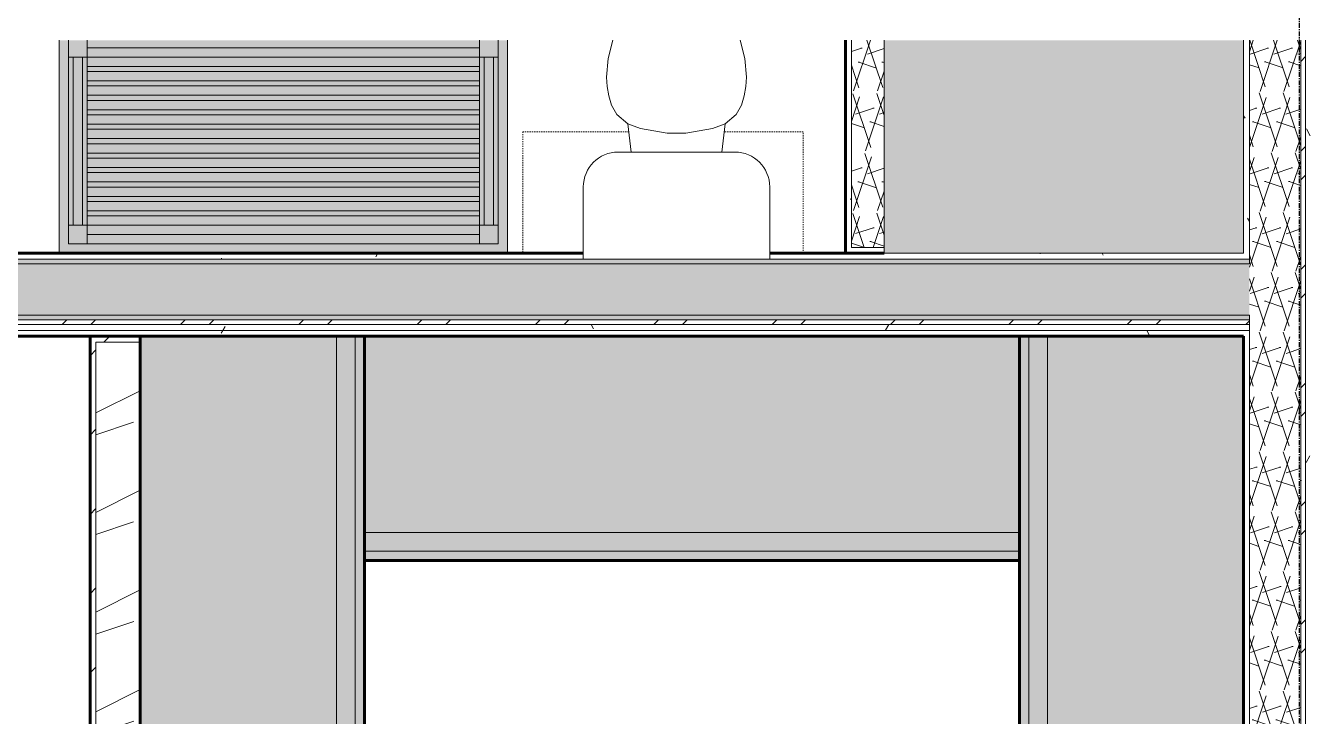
# Model space of a CAD drawing. Header units: inches. Extents: x -4110 to -1807, y 9775 to 11251.
# Drawn here: x -3617.7 to -3480.4, y 11081.1 to 11155 of the extents above; entities that cross this region are included whole.
import ezdxf

# ---------------------------------------------------------------- set-up
doc = ezdxf.new("R2010")
doc.units = ezdxf.units.IN
doc.header["$MEASUREMENT"] = 0
doc.linetypes.add('Dash', pattern=[0.25, 0.125, -0.125])
doc.linetypes.add('Grid Line 1_2_', pattern=[0.875, 0.5, -0.125, 0.125, -0.125])
for name, color, linetype, lineweight in [('0-1', 7, 'Continuous', 5), ('0-2', 10, 'Continuous', 18), ('A-WALL', 113, 'Continuous', 18), ('A-WALL-3', 250, 'Continuous', 60), ('A-WALL-4', 10, 'Continuous', 18), ('A-WALL-PATT-1', 7, 'Continuous', 9), ('A-WALL-PATT-2', 253, 'Continuous', 9), ('A-WALL-PATT-4', 111, 'Continuous', 9), ('I-WALL-4', 2, 'Continuous', 5), ('I-WALL-5', 2, 'Continuous', 60), ('P-SANR-FIXT-1', 7, 'Continuous', 9), ('P-SANR-FIXT-3', 90, 'Continuous', 9), ('Q-CASE-1', 90, 'Continuous', 9), ('Q-CASE-2', 127, 'Continuous', 9), ('Q-CASE-3', 7, 'Continuous', 9), ('Q-CASE-4', 7, 'Dash', 9), ('Q-CASE-5', 9, 'Continuous', 9), ('Q-CASE-6', 250, 'Continuous', 60), ('S-GRID-1', 1, 'Grid Line 1_2_', 30)]:
    doc.layers.add(name, color=color, linetype=linetype, lineweight=lineweight)
pattern_1 = [(0, (0, 0), (20.48, 5.12), [0.845, -14.515, 0.845, -14.515, -81.92]), (0, (0, 0), (20.48, 5.12), [-30.72, 0.845, -29.875, 0.845, -14.515, -35.84]), (0, (0, 0), (20.48, 5.12), [-76.8, 0.845, -9.395, 0.845, -24.755]), (120, (7.68, 2.56), (-14.67405, 15.1762003), [0.845, -14.515, 0.845, -14.515, -81.92]), (120, (7.68, 2.56), (-14.67405, 15.1762003), [-30.72, 0.845, -29.875, 0.845, -14.515, -35.84]), (120, (7.68, 2.56), (-14.67405, 15.1762003), [-76.8, 0.845, -9.395, 0.845, -24.755]), (240, (10.24, 12.8), (-5.80595, -20.2962003), [0.845, -14.515, 0.845, -14.515, -81.92]), (240, (10.24, 12.8), (-5.80595, -20.2962003), [-30.72, 0.845, -29.875, 0.845, -14.515, -35.84]), (240, (10.24, 12.8), (-5.80595, -20.2962003), [-76.8, 0.845, -9.395, 0.845, -24.755])]
pattern_2 = [(161.57, (0.32, 0.32), (-2.560496185, -0.000537386), [0, -18.214, 2.022, 0]), (18.43, (-0.32, 0.32), (-2.560496185, 0.000537386), [0, -18.214, 2.022, 0]), (108.43, (0.32, 0.32), (1.27922091, -6.400876726), [6.07, -14.166]), (71.57, (-0.32, 0.32), (1.27922091, 6.400876726), [6.07, -14.166])]
pattern_3 = [(45, (0, 0), (-6.335677, 6.335677), []), (45, (0, 9.6), (-6.335677, 6.335677), [])]

# ---------------------------------------------------------------- blocks, each defined once
blk = doc.blocks.new('Toilet-Domestic-3D - Toilet-Domestic-3D-3234795-ENLARGED RCP - 2ND FLOOR PLAN - WEST')
at = {"layer": 'P-SANR-FIXT-1'}
for p, q in [((-7.33, 1.99), (-6.8, 3.95)), ((6.8, 3.95), (7.33, 1.99)), ((-7.5, 0), (-7.33, 1.99)), ((7.33, 1.99), (7.5, 0)), ((-7.41, -1), (-7.5, 0)), ((-7.24, -2), (-7.41, -1)), ((7.41, -1), (7.24, -2)), ((7.5, 0), (7.41, -1)), ((-6.97, -3), (-7.24, -2)), ((7.24, -2), (6.97, -3)), ((-6.4, -4), (-6.97, -3)), ((-5.21, -5), (-6.4, -4)), ((6.4, -4), (5.21, -5)), ((6.97, -3), (6.4, -4)), ((-3.84, -5.5), (-5.21, -5)), ((-4.86, -8.02), (-5.21, -5)), ((5.21, -5), (3.84, -5.5)), ((4.86, -8.02), (5.21, -5)), ((-1, -6), (-3.84, -5.5)), ((1, -6), (-1, -6)), ((3.84, -5.5), (1, -6)), ((6.25, -8.02), (-6.25, -8.02)), ((-9.98, -11.75), (-9.98, -19.48)), ((9.98, -19.48), (9.98, -11.75)), ((-9.98, -19.48), (9.98, -19.48))]:
    blk.add_line(p, q, dxfattribs=at)
for centre, start, end in [((-6.25, -11.75), 90, 180), ((6.25, -11.75), 0, 90)]:
    blk.add_arc(centre, 3.73, start, end, dxfattribs=at)
blk = doc.blocks.new('Bath Vanity - Bath Vanity 48_-2551079-ENLARGED RCP - 2ND FLOOR PLAN - WEST')
at = {"layer": 'Q-CASE-1'}
h = blk.add_hatch(color=256, dxfattribs=at)
h.paths.add_polyline_path([(24.74, 0), (-23.26, 0), (-23.26, -22.8), (-22.26, -22.8), (-22.26, -1), (23.74, -1), (23.74, -22.8), (24.74, -22.8), (24.74, -1)], flags=0)
h.paths.add_polyline_path([(21.74, -2), (-20.26, -2), (-20.26, -3), (21.74, -3), (21.74, -2.27)], flags=0)
h.paths.add_polyline_path([(-20.26, -4), (-20.26, -4.55), (21.74, -4.55), (21.74, -4), (-0.1, -4)], flags=0)
h.paths.add_polyline_path([(8.66, -5.55), (-20.26, -5.55), (-20.26, -6.09), (21.74, -6.09), (21.74, -5.55)], flags=0)
h.paths.add_polyline_path([(10.03, -7.09), (-20.26, -7.09), (-20.26, -7.64), (21.74, -7.64), (21.74, -7.09)], flags=0)
h.paths.add_polyline_path([(-0.1, -8.64), (-20.26, -8.64), (-20.26, -9.18), (21.74, -9.18), (21.74, -8.64), (9.66, -8.64)], flags=0)
h.paths.add_polyline_path([(21.74, -10.18), (-20.26, -10.18), (-20.26, -10.73), (21.74, -10.73)], flags=0)
h.paths.add_polyline_path([(-0.1, -11.73), (-20.26, -11.73), (-20.26, -12.27), (21.74, -12.27), (21.74, -11.73), (12.34, -11.73)], flags=0)
h.paths.add_polyline_path([(21.74, -13.27), (-20.26, -13.27), (-20.26, -13.82), (21.74, -13.82)], flags=0)
h.paths.add_polyline_path([(15.02, -14.82), (-20.26, -14.82), (-20.26, -15.36), (21.74, -15.36), (21.74, -14.82), (16.85, -14.82)], flags=0)
h.paths.add_polyline_path([(21.74, -16.36), (-20.26, -16.36), (-20.26, -16.91), (21.74, -16.91)], flags=0)
h.paths.add_polyline_path([(-20.26, -17.91), (-20.26, -18.45), (21.74, -18.45), (21.74, -17.91), (-0.1, -17.91)], flags=0)
h.paths.add_polyline_path([(19.05, -19.45), (-20.26, -19.45), (-20.26, -20), (21.74, -20), (21.74, -19.45), (20.94, -19.45)], flags=0)
h.paths.add_polyline_path([(-0.1, -21), (-20.26, -21), (-20.26, -22), (21.74, -22), (21.74, -21), (20.39, -21)], flags=0)
at = {"layer": 'Q-CASE-2'}
h = blk.add_hatch(color=256, dxfattribs=at)
h.paths.add_polyline_path([(-22.26, -1), (-22.26, -3), (-20.26, -3), (-20.26, -1)], flags=0)
h.paths.add_polyline_path([(23.74, -1), (21.74, -1), (21.74, -3), (23.74, -3), (23.74, -2.27)], flags=0)
h.paths.add_polyline_path([(22.24, -21), (21.74, -21), (21.74, -22.8), (23.74, -22.8), (23.74, -21), (22.31, -21)], flags=0)
h.paths.add_polyline_path([(-20.76, -21), (-22.26, -21), (-22.26, -22.8), (-20.26, -22.8), (-20.26, -21)], flags=0)
for points in [[(3.03, -1), (-20.26, -1), (-20.26, -2), (21.74, -2), (21.74, -1), (4.65, -1)], [(-22.26, -3), (-22.26, -21), (-21.76, -21), (-21.76, -3)], [(-20.76, -3), (-21.76, -3), (-21.76, -21), (-20.76, -21), (-20.76, -4)], [(-20.76, -3), (-20.76, -21), (-20.26, -21), (-20.26, -3)], [(4.76, -3), (-20.26, -3), (-20.26, -4), (21.74, -4), (21.74, -3), (6.41, -3)], [(21.74, -3), (21.74, -21), (22.24, -21), (22.24, -3)], [(23.24, -3), (22.24, -3), (22.24, -21), (23.24, -21), (23.24, -4)], [(23.24, -3), (23.24, -21), (23.74, -21), (23.74, -3)], [(-20.26, -4.55), (-20.26, -5.55), (21.74, -5.55), (21.74, -4.55), (-0.1, -4.55)], [(-20.26, -6.09), (-20.26, -7.09), (21.74, -7.09), (21.74, -6.09), (-0.1, -6.09)], [(-20.26, -7.64), (-20.26, -8.64), (21.74, -8.64), (21.74, -7.64), (-0.1, -7.64)], [(-20.26, -9.18), (-20.26, -10.18), (21.74, -10.18), (21.74, -9.18), (-0.1, -9.18)], [(-20.26, -10.73), (-20.26, -11.73), (21.74, -11.73), (21.74, -10.73), (-0.1, -10.73)], [(-20.26, -12.27), (-20.26, -13.27), (21.74, -13.27), (21.74, -12.27), (-0.1, -12.27)], [(-20.26, -13.82), (-20.26, -14.82), (21.74, -14.82), (21.74, -13.82), (-0.1, -13.82)], [(-20.26, -15.36), (-20.26, -16.36), (21.74, -16.36), (21.74, -15.36), (-0.1, -15.36)], [(-20.26, -16.91), (-20.26, -17.91), (21.74, -17.91), (21.74, -16.91), (-0.1, -16.91)], [(-20.26, -18.45), (-20.26, -19.45), (21.74, -19.45), (21.74, -18.45), (-0.1, -18.45)], [(-20.26, -20), (-20.26, -21), (21.74, -21), (21.74, -20), (-0.1, -20)], [(-20.26, -22), (-20.26, -22.8), (21.74, -22.8), (21.74, -22), (-0.1, -22)]]:
    blk.add_hatch(color=256, dxfattribs=at).paths.add_polyline_path(points, flags=0)
at = {"layer": 'Q-CASE-3'}
for p, q in [((-23.26, -22.8), (-23.26, 0)), ((24.74, 0), (24.74, -22.8)), ((-22.26, -3), (-22.26, -1)), ((-22.26, -1), (-20.26, -1)), ((21.74, -1), (-20.26, -1)), ((-20.26, -1), (-20.26, -3)), ((21.74, -3), (21.74, -1)), ((21.74, -1), (23.74, -1)), ((23.74, -1), (23.74, -3)), ((21.74, -2), (-20.26, -2)), ((-22.26, -3), (-22.26, -21)), ((-20.26, -3), (-22.26, -3)), ((-21.76, -3), (-21.76, -21)), ((-20.76, -3), (-20.76, -21)), ((21.74, -3), (-20.26, -3)), ((-20.26, -3), (-20.26, -21)), ((-20.26, -4), (21.74, -4)), ((21.74, -3), (21.74, -21)), ((23.74, -3), (21.74, -3)), ((22.24, -3), (22.24, -21)), ((23.24, -3), (23.24, -21)), ((23.74, -3), (23.74, -21)), ((21.74, -4.55), (-20.26, -4.55)), ((-20.26, -5.55), (21.74, -5.55)), ((21.74, -6.09), (-20.26, -6.09)), ((-20.26, -7.09), (21.74, -7.09)), ((21.74, -7.64), (-20.26, -7.64)), ((-20.26, -8.64), (21.74, -8.64)), ((21.74, -9.18), (-20.26, -9.18)), ((-20.26, -10.18), (21.74, -10.18)), ((21.74, -10.73), (-20.26, -10.73)), ((-20.26, -11.73), (21.74, -11.73)), ((21.74, -12.27), (-20.26, -12.27)), ((-20.26, -13.27), (21.74, -13.27)), ((21.74, -13.82), (-20.26, -13.82)), ((-20.26, -14.82), (21.74, -14.82)), ((21.74, -15.36), (-20.26, -15.36)), ((-20.26, -16.36), (21.74, -16.36)), ((21.74, -16.91), (-20.26, -16.91)), ((-20.26, -17.91), (21.74, -17.91)), ((21.74, -18.45), (-20.26, -18.45)), ((-20.26, -19.45), (21.74, -19.45)), ((21.74, -20), (-20.26, -20)), ((-22.26, -22.8), (-22.26, -21)), ((-22.26, -21), (-20.26, -21)), ((-20.26, -21), (21.74, -21)), ((-20.26, -21), (-20.26, -22.8)), ((21.74, -22.8), (21.74, -21)), ((21.74, -21), (23.74, -21)), ((23.74, -21), (23.74, -22.8)), ((21.74, -22), (-20.26, -22))]:
    blk.add_line(p, q, dxfattribs=at)
blk = doc.blocks.new('300 Series Wall Hung Cabinet_326 - 30_-2909952-ENLARGED RCP - 2ND FLOOR PLAN - WEST')
at = {"layer": 'Q-CASE-4'}
for p, q in [((-11.43, -0.19), (-15, -0.19)), ((-15, -0.19), (-15, -13.19)), ((15, -0.19), (8.53, -0.19)), ((15, -13.19), (15, -0.19)), ((-15, -13.19), (-6.56, -13.19)), ((3.66, -13.19), (15, -13.19))]:
    blk.add_line(p, q, dxfattribs=at)
blk = doc.blocks.new('OD_CW_Base Cabinet - OD_CW_Base Cabinet-3857755-ENLARGED RCP - 2ND FLOOR PLAN - WEST')
at = {"layer": 'Q-CASE-5'}
for points in [[(70.86, 3), (70.86, 24), (0.74, 24), (0.74, 3), (68.18, 3)], [(26.58, 1), (70.86, 1), (70.86, 3), (0.74, 3), (0.74, 1), (18.3, 1)], [(26.58, 0), (70.86, 0), (70.86, 1), (0.74, 1), (0.74, 0), (19.17, 0)]]:
    blk.add_hatch(color=256, dxfattribs=at).paths.add_polyline_path(points, flags=0)
at = {"layer": 'Q-CASE-3'}
for p, q in [((0.74, 24), (0.74, 3)), ((0.74, 24), (70.86, 24)), ((70.86, 3), (70.86, 24)), ((0.74, 3), (0.74, 1)), ((0.74, 3), (70.86, 3)), ((70.86, 1), (70.86, 3)), ((0.74, 1), (0.74, 0)), ((0.74, 1), (70.86, 1)), ((0.74, 1), (70.86, 1)), ((0.74, 0), (70.86, 0)), ((70.86, 0), (70.86, 1))]:
    blk.add_line(p, q, dxfattribs=at)
at = {"layer": 'Q-CASE-6'}
for p, q in [((70.86, 24), (0.74, 24)), ((0.74, 24), (0.74, 0)), ((70.86, 0), (70.86, 24)), ((0.74, 0), (70.86, 0))]:
    blk.add_line(p, q, dxfattribs=at)
blk = doc.blocks.new('OD_CW_Base Cabinet - OD_CW_Base Cabinet-3870381-ENLARGED RCP - 2ND FLOOR PLAN - WEST')
at = {"layer": 'Q-CASE-5'}
for points in [[(0.74, 3), (107.93, 3), (107.93, 24), (0.74, 24)], [(0.74, 1), (107.93, 1), (107.93, 3), (0.74, 3)], [(0.74, 0), (107.93, 0), (107.93, 1), (0.74, 1)]]:
    blk.add_hatch(color=256, dxfattribs=at).paths.add_polyline_path(points, flags=0)
at = {"layer": 'Q-CASE-3'}
for p, q in [((0.74, 24), (0.74, 3)), ((0.74, 24), (107.93, 24)), ((107.93, 3), (107.93, 24)), ((0.74, 3), (0.74, 1)), ((0.74, 3), (107.93, 3)), ((107.93, 1), (107.93, 3)), ((0.74, 1), (0.74, 0)), ((0.74, 1), (107.93, 1)), ((0.74, 1), (107.93, 1)), ((0.74, 0), (86.93, 0)), ((107.93, 0), (107.93, 1))]:
    blk.add_line(p, q, dxfattribs=at)
at = {"layer": 'Q-CASE-6'}
for p, q in [((107.93, 24), (0.74, 24)), ((0.74, 24), (0.74, 0)), ((107.93, 0), (107.93, 24)), ((0.74, 0), (107.93, 0))]:
    blk.add_line(p, q, dxfattribs=at)
blk = doc.blocks.new('OD_CW_Base Cabinet - OD_CW_Base Cabinet-3876445-ENLARGED RCP - 2ND FLOOR PLAN - WEST')
at = {"layer": 'Q-CASE-5'}
for points in [[(53.64, 14.09), (53.64, 24), (0.74, 24), (0.74, 3), (53.64, 3), (53.64, 12.12)], [(53.64, 3), (0.74, 3), (0.74, 1), (53.64, 1)], [(53.64, 1), (0.74, 1), (0.74, 0), (53.64, 0)]]:
    blk.add_hatch(color=256, dxfattribs=at).paths.add_polyline_path(points, flags=0)
at = {"layer": 'Q-CASE-3'}
for p, q in [((0.74, 24), (0.74, 3)), ((0.74, 24), (53.64, 24)), ((53.64, 3), (53.64, 24)), ((0.74, 3), (0.74, 1)), ((0.74, 3), (53.64, 3)), ((0.74, 1), (0.74, 0)), ((0.74, 1), (53.64, 1)), ((0.74, 1), (53.64, 1)), ((21.74, 0), (53.64, 0))]:
    blk.add_line(p, q, dxfattribs=at)
at = {"layer": 'Q-CASE-6'}
for p, q in [((53.64, 24), (0.74, 24)), ((0.74, 24), (0.74, 0)), ((53.64, 0), (53.64, 24)), ((0.74, 0), (53.64, 0))]:
    blk.add_line(p, q, dxfattribs=at)
blk = doc.blocks.new('The Shower - The Shower-V15-ENLARGED RCP - 2ND FLOOR PLAN - WEST')
at = {"layer": 'P-SANR-FIXT-3'}
blk.add_hatch(color=256, dxfattribs=at).paths.add_polyline_path([(0, 0.5), (38.5, 0.5), (38.5, 23.3), (0, 23.3), (0, 2.77)], flags=0)
at = {"layer": 'P-SANR-FIXT-1'}
for p, q in [((0, 0.5), (0, 23.3)), ((38.5, 23.3), (38.5, 0.5)), ((38.5, 0.5), (0, 0.5))]:
    blk.add_line(p, q, dxfattribs=at)
blk = doc.blocks.new('CTR - 1st Phase - Unit Layouts_rvt-1-ENLARGED RCP - 2ND FLOOR PLAN - WEST')
at = {"layer": 'A-WALL-PATT-1'}
h = blk.add_hatch(dxfattribs=at)
h.set_pattern_fill('FP_1', color=256, style=0, pattern_type=2)
h.set_pattern_definition(pattern_1)
h.paths.add_polyline_path([(-3529.91, 11130.63), (-3525.79, 11130.63), (-3525.79, 11131.25), (-3529.29, 11131.25), (-3529.29, 11153.43), (-3529.91, 11153.43), (-3529.91, 11131.82)], flags=0)
h = blk.add_hatch(dxfattribs=at)
h.set_pattern_fill('FP_3', color=256, style=0, pattern_type=2)
h.set_pattern_definition([(45, (0, 0), (-4.2426407, 4.2426407), [])])
h.paths.add_polyline_path([(-3605.42, 11014.56), (-3605.42, 11015.19), (-3610.17, 11015.19), (-3610.17, 11121.13), (-3605.42, 11121.13), (-3605.42, 11121.75), (-3610.8, 11121.75), (-3610.8, 11014.56), (-3610.17, 11014.56)], flags=0)
at = {"layer": 'A-WALL-PATT-2'}
h = blk.add_hatch(dxfattribs=at)
h.set_pattern_fill('FP_2', color=256, style=0, pattern_type=2)
h.set_pattern_definition(pattern_2)
h.paths.add_polyline_path([(-3525.79, 11131.25), (-3525.79, 11153.43), (-3529.29, 11153.43), (-3529.29, 11131.25)], flags=0)
h = blk.add_hatch(dxfattribs=at)
h.set_pattern_fill('FP_4', color=256, style=0, pattern_type=2)
h.set_pattern_definition([(216.87, (4.265, 10.662), (31.9871619, 21.32545714), [5.331, -47.981]), (206.565, (10.662, 7.464), (-10.662476, -10.6620098), [11.921, -11.921]), (198.435, (10.662, 2.132), (-21.32449365, -10.6625869), [6.744, -26.974])])
h.paths.add_polyline_path([(-3610.17, 11015.19), (-3605.42, 11015.19), (-3605.42, 11121.13), (-3610.17, 11121.13), (-3610.17, 11071.3)], flags=0)
at = {"layer": 'A-WALL-3'}
for p, q in [((-3529.91, 11130.63), (-3529.91, 11153.43)), ((-3529.29, 11130.63), (-3529.91, 11130.63)), ((-3525.79, 11130.63), (-3529.29, 11130.63)), ((-3610.8, 11014.56), (-3610.8, 11121.75)), ((-3610.8, 11121.75), (-3610.17, 11121.75)), ((-3610.17, 11121.75), (-3605.42, 11121.75))]:
    blk.add_line(p, q, dxfattribs=at)
at = {"layer": 'A-WALL-4'}
for p, q in [((-3529.29, 11131.25), (-3529.29, 11153.43)), ((-3525.79, 11131.25), (-3529.29, 11131.25)), ((-3610.17, 11015.19), (-3610.17, 11121.13)), ((-3610.17, 11121.13), (-3605.42, 11121.13))]:
    blk.add_line(p, q, dxfattribs=at)
at = {"layer": '0-2'}
for name, p, rotation in [('Bath Vanity - Bath Vanity 48_-2551079-ENLARGED RCP - 2ND FLOOR PLAN - WEST', (-3589.36, 11130.63), 180), ('300 Series Wall Hung Cabinet_326 - 30_-2909952-ENLARGED RCP - 2ND FLOOR PLAN - WEST', (-3549.46, 11130.44), 180), ('OD_CW_Base Cabinet - OD_CW_Base Cabinet-3870381-ENLARGED RCP - 2ND FLOOR PLAN - WEST', (-3581.42, 11013.83), 90.00000000000152), ('OD_CW_Base Cabinet - OD_CW_Base Cabinet-3876445-ENLARGED RCP - 2ND FLOOR PLAN - WEST', (-3511.3, 11122.49), 269.9999999999987)]:
    blk.add_blockref(name, p, dxfattribs=dict(at, rotation=rotation))
for name, p in [('Toilet-Domestic-3D - Toilet-Domestic-3D-3234795-ENLARGED RCP - 2ND FLOOR PLAN - WEST', (-3548.01, 11149.48)), ('The Shower - The Shower-V15-ENLARGED RCP - 2ND FLOOR PLAN - WEST', (-3525.79, 11130.13)), ('OD_CW_Base Cabinet - OD_CW_Base Cabinet-3857755-ENLARGED RCP - 2ND FLOOR PLAN - WEST', (-3582.16, 11097.75))]:
    blk.add_blockref(name, p, dxfattribs=at)
blk = doc.blocks.new('CTR - 1st Phase - Structure_rvt-1-ENLARGED RCP - 2ND FLOOR PLAN - WEST')
at = {"layer": 'S-GRID-1'}
blk.add_line((-3481.32, 9774.88), (-3481.32, 11217.93), dxfattribs=at)

msp = doc.modelspace()

# ---------------------------------------------------------------- hatches: boundary and pattern name
at = {"layer": 'A-WALL-PATT-4'}
h = msp.add_hatch(dxfattribs=at)
h.set_pattern_fill('FP_1', color=256, style=0, pattern_type=2)
h.set_pattern_definition(pattern_1)
h.paths.add_polyline_path([(-3486.67, 11032.1), (-3486.67, 11122.38), (-3487.3, 11122.38), (-3487.3, 11032.1)], flags=0)
h.paths.add_polyline_path([(-3486.94, 11130), (-3486.67, 11130), (-3486.67, 11153.43), (-3487.29, 11153.43), (-3487.29, 11130), (-3486.94, 11130)], flags=0)
h = msp.add_hatch(dxfattribs=at)
h.set_pattern_fill('FP_2', color=256, style=0, pattern_type=2)
h.set_pattern_definition(pattern_2)
h.paths.add_polyline_path([(-3486.67, 11031.48), (-3481.17, 11031.48), (-3481.17, 11153.43), (-3486.67, 11153.43), (-3486.67, 11031.48)], flags=0)
h = msp.add_hatch(dxfattribs=at)
h.set_pattern_fill('FP_33', color=256, style=0, pattern_type=2)
h.set_pattern_definition(pattern_3)
h.paths.add_polyline_path([(-3481.16, 11023.73), (-3480.67, 11023.73), (-3480.67, 11153.43), (-3481.17, 11153.43), (-3481.17, 11023.73)], flags=0)
h = msp.add_hatch(dxfattribs=at)
h.set_pattern_fill('FP_1', color=256, style=0, pattern_type=2)
h.set_pattern_definition(pattern_1)
h.paths.add_polyline_path([(-3480.63, 11023.1), (-3480.05, 11023.1), (-3480.05, 11153.43), (-3480.67, 11153.43), (-3480.67, 11023.1)], flags=0)
h = msp.add_hatch(dxfattribs=at)
h.set_pattern_fill('FP_1', color=256, style=0, pattern_type=2)
h.set_pattern_definition(pattern_1)
h.paths.add_polyline_path([(-3852.47, 11130), (-3487.3, 11130), (-3487.3, 11130.63), (-3538.03, 11130.63), (-3538.03, 11130.01), (-3557.98, 11130.01), (-3557.98, 11130.63), (-3852.47, 11130.63)], flags=0)
h = msp.add_hatch(dxfattribs=at)
h.set_pattern_fill('FP_2', color=256, style=0, pattern_type=2)
h.set_pattern_definition(pattern_2)
h.paths.add_polyline_path([(-3587.28, 11124), (-3486.67, 11124), (-3486.67, 11129.5), (-3852.47, 11129.5), (-3852.47, 11124), (-3589.26, 11124)], flags=0)
h = msp.add_hatch(dxfattribs=at)
h.set_pattern_fill('FP_33', color=256, style=0, pattern_type=2)
h.set_pattern_definition(pattern_3)
h.paths.add_polyline_path([(-3486.67, 11123), (-3486.67, 11123.5), (-3852.47, 11123.5), (-3852.47, 11123), (-3487.3, 11123)], flags=0)
h = msp.add_hatch(dxfattribs=at)
h.set_pattern_fill('FP_1', color=256, style=0, pattern_type=2)
h.set_pattern_definition(pattern_1)
h.paths.add_polyline_path([(-3486.67, 11122.38), (-3486.67, 11123), (-3852.47, 11123), (-3852.47, 11122.38), (-3487.3, 11122.38)], flags=0)
h = msp.add_hatch(dxfattribs=at)
h.set_pattern_fill('FP_1', color=256, style=0, pattern_type=2)
h.set_pattern_definition(pattern_1)
h.paths.add_polyline_path([(-3521.9, 11121.75), (-3487.3, 11121.75), (-3487.3, 11122.38), (-3852.47, 11122.38), (-3852.47, 11121.75), (-3538.74, 11121.75)], flags=0)
at = {"layer": 'I-WALL-4'}
for points in [[(-3555.58, 11129.5), (-3486.67, 11129.5), (-3486.67, 11130), (-3852.47, 11130), (-3852.47, 11129.5), (-3557.98, 11129.5)], [(-3605.42, 11123.5), (-3486.67, 11123.5), (-3486.67, 11124), (-3852.47, 11124), (-3852.47, 11123.5), (-3610.17, 11123.5)]]:
    msp.add_hatch(color=256, dxfattribs=at).paths.add_polyline_path(points, flags=0)

# ---------------------------------------------------------------- linework, layer by layer
at = {"layer": 'A-WALL'}
for p, q in [((-3486.67, 11153.43), (-3486.67, 11129.5)), ((-3481.17, 11153.43), (-3481.17, 11023.73)), ((-3480.67, 11153.43), (-3480.67, 11023.1)), ((-3852.47, 11130), (-3486.67, 11130)), ((-3852.47, 11129.5), (-3486.67, 11129.5)), ((-3852.47, 11124), (-3486.67, 11124)), ((-3852.47, 11123.5), (-3486.67, 11123.5)), ((-3852.47, 11123), (-3486.67, 11123)), ((-3486.67, 11124), (-3486.67, 11031.48)), ((-3852.47, 11122.38), (-3486.67, 11122.38))]:
    msp.add_line(p, q, dxfattribs=at)
at = {"layer": 'I-WALL-5'}
for p, q in [((-3852.47, 11130.63), (-3557.98, 11130.63)), ((-3538.03, 11130.63), (-3525.79, 11130.63)), ((-3605.42, 11121.75), (-3852.47, 11121.75))]:
    msp.add_line(p, q, dxfattribs=at)

# ---------------------------------------------------------------- block references
at = {"layer": '0-1'}
for name in ['CTR - 1st Phase - Structure_rvt-1-ENLARGED RCP - 2ND FLOOR PLAN - WEST', 'CTR - 1st Phase - Unit Layouts_rvt-1-ENLARGED RCP - 2ND FLOOR PLAN - WEST']:
    msp.add_blockref(name, (0, 0), dxfattribs=at)

doc.saveas('drawing.dxf')
